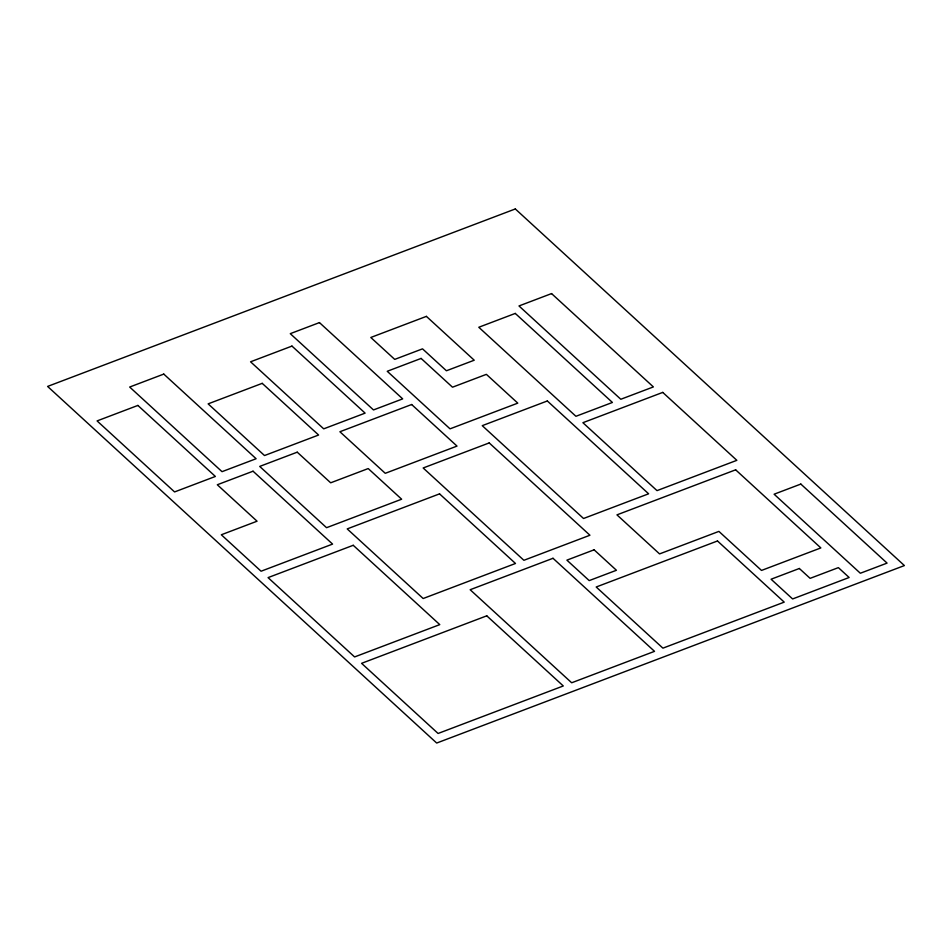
<?xml version="1.0" encoding="UTF-8"?>
<svg xmlns="http://www.w3.org/2000/svg" width="952" height="952" viewBox="0 0 952 952"><rect width="100%" height="100%" fill="white"/><g stroke="black" fill="none" stroke-linecap="round" stroke-linejoin="round"><path stroke-width="1.43" d="M515.318 208.952L47.6 386.429L436.682 743.048L904.4 565.571L515.318 208.952M163.78 374.088L129.674 387.036L222.018 471.668L256.124 458.733L163.78 374.088M319.455 322.597L290.277 333.664L373.493 409.943L402.684 398.876L319.455 322.597M291.966 346.088L250.566 361.796L323.716 428.84L365.116 413.132L291.966 346.088M137.885 405.433L97.08 420.915L174.573 491.934L215.378 476.452L137.885 405.433M426.401 316.373L370.804 337.472L394.723 359.392L422.521 348.848L446.428 370.768L474.227 360.213L426.401 316.373M262.216 383.347L208.131 403.862L264.513 455.544L318.599 435.028L262.216 383.347M551.565 293.585L518.983 305.949L620.799 399.269L653.381 386.917L551.565 293.585M515.27 313.422L478.785 327.262L575.924 416.298L612.41 402.458L515.27 313.422M421.105 358.428L387.238 371.28L450.034 428.84L517.781 403.136L486.377 374.35L452.509 387.202L421.105 358.428M411.645 404.517L339.9 431.744L385.262 473.311L457.008 446.095L411.645 404.517M297.238 452.176L259.706 466.42L326.56 527.694L401.649 499.205L368.21 468.562L330.677 482.807L297.238 452.176M253.053 471.204L217.306 484.758L257.064 521.208L221.316 534.774L261.074 571.224L332.581 544.092L253.053 471.204M547.329 400.97L482.248 425.663L583.54 518.495L648.621 493.802L547.329 400.97M489.209 442.918L423.164 467.979L523.886 560.3L589.931 535.238L489.209 442.918M662.747 392.402L582.898 422.7L657.011 490.625L736.848 460.328L662.747 392.402M439.55 493.862L347.206 528.907L423.164 598.522L515.496 563.477L439.55 493.862M353.228 545.294L268.059 577.614L354.596 656.939L439.776 624.619L353.228 545.294M735.646 469.824L616.956 514.865L659.558 553.909L718.903 531.394L761.505 570.438L820.85 547.924L735.646 469.824M553.005 558.288L470.157 589.728L571.676 682.774L654.524 651.346L553.005 558.288M594.107 549.816L566.892 560.145L589.205 580.601L616.432 570.272L594.107 549.816M800.834 484.068L774.107 494.207L860.346 573.247L887.074 563.108L800.834 484.068M486.769 615.825L361.582 663.33L438.087 733.468L563.287 685.964L486.769 615.825M717.487 540.974L596.19 587.003L662.913 648.157L784.222 602.128L717.487 540.974M799.347 568.487L771.084 579.221L792.611 598.951L849.136 577.495L838.379 567.63L810.116 578.352L799.347 568.487"/></g></svg>
